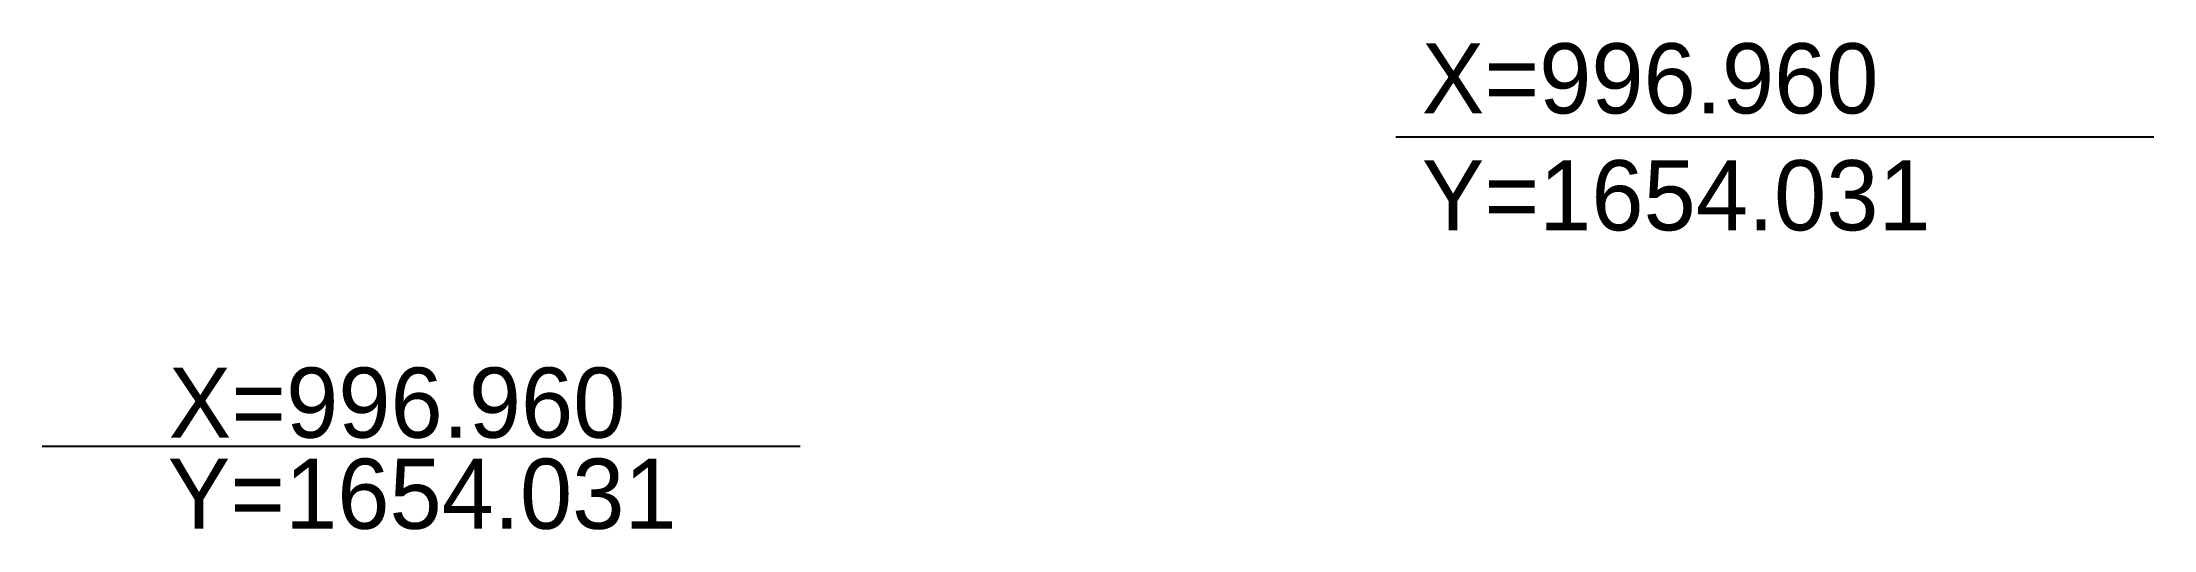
# Model space of a CAD drawing. Header units: millimetres. Extents: x 2432.3 to 2507.5, y 1441.8 to 1459.1.
import ezdxf

# ---------------------------------------------------------------- set-up
doc = ezdxf.new("R2010")
doc.units = ezdxf.units.MM
doc.styles.add('TXT', font='txt')

# ---------------------------------------------------------------- blocks, each defined once
blk = doc.blocks.new('TAG-Y')
blk.add_line((0, 0), (27, 0))
at = {"style": 'TXT'}
for tag, p in [('TAG1', (0, 0.833)), ('TAG2', (0, -3.333))]:
    blk.add_attdef(tag, p, '', height=2.5, dxfattribs=at)
blk = doc.blocks.new('TAG-Z')
blk.add_line((-27, 0), (0, 0))
at = {"style": 'TXT'}
for tag, p in [('TAG1', (-23.425, 0.306)), ('TAG2', (-23.461, -2.94))]:
    blk.add_attdef(tag, p, '', height=2.5, dxfattribs=at)

msp = doc.modelspace()

# ---------------------------------------------------------------- block references
for name, p, values in [('TAG-Y', (2480.464, 1455.777), {'TAG2': ' Y=1654.031 ', 'TAG1': ' X=996.960 '}), ('TAG-Z', (2459.26, 1444.749), {'TAG1': ' X=996.960 ', 'TAG2': ' Y=1654.031 '})]:
    msp.add_blockref(name, p).add_auto_attribs(values)

doc.saveas('drawing.dxf')
